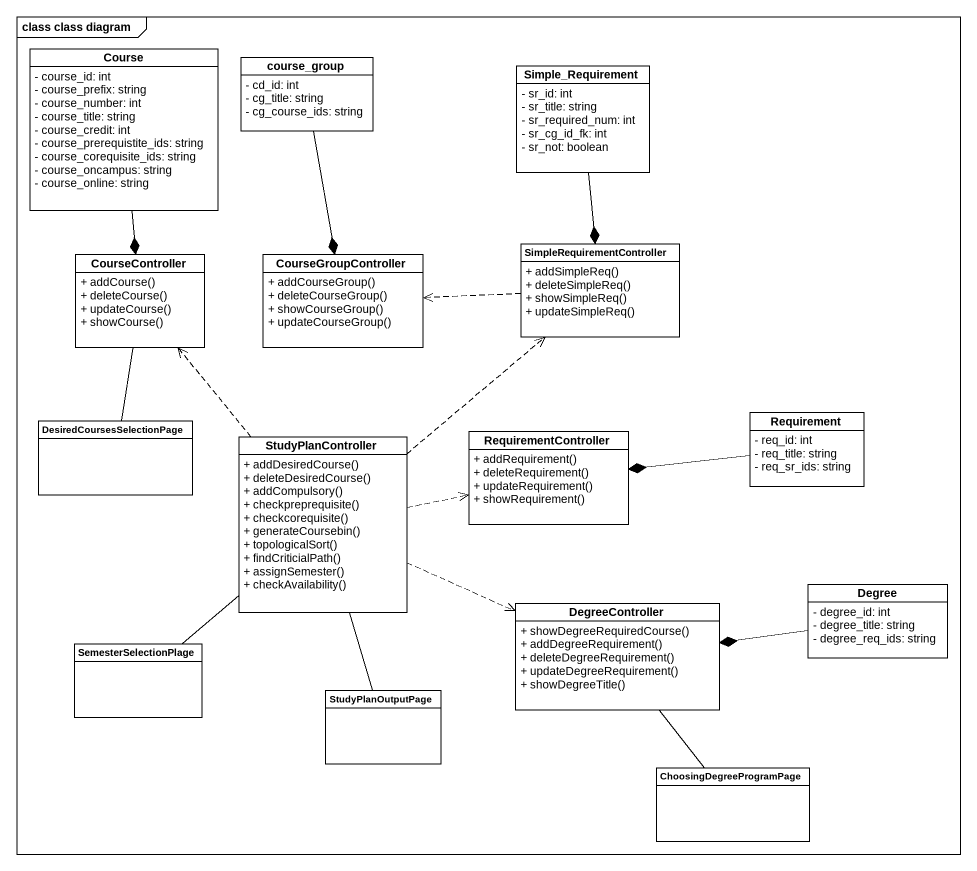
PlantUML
@startuml
mainframe class class diagram
hide circle
hide empty members
skinparam classAttributeIconSize 0
class Course {
  - course_id: int
  - course_prefix: string
  - course_number: int
  - course_title: string
  - course_credit: int
  - course_prerequistite_ids: string
  - course_corequisite_ids: string
  - course_oncampus: string
  - course_online: string
}
class course_group {
  - cd_id: int
  - cg_title: string
  - cg_course_ids: string
}
class Simple_Requirement {
  - sr_id: int
  - sr_title: string
  - sr_required_num: int
  - sr_cg_id_fk: int
  - sr_not: boolean
}
class CourseController {
  + addCourse()
  + deleteCourse()
  + updateCourse()
  + showCourse()
}
class CourseGroupController {
  + addCourseGroup()
  + deleteCourseGroup()
  + showCourseGroup()
  + updateCourseGroup()
}
class SimpleRequirementController {
  + addSimpleReq()
  + deleteSimpleReq()
  + showSimpleReq()
  + updateSimpleReq()
}
class Requirement {
  - req_id: int
  - req_title: string
  - req_sr_ids: string
}
class DesiredCoursesSelectionPage
class StudyPlanController {
  + addDesiredCourse()
  + deleteDesiredCourse()
  + addCompulsory()
  + checkpreprequisite()
  + checkcorequisite()
  + generateCoursebin()
  + topologicalSort()
  + findCriticialPath()
  + assignSemester()
  + checkAvailability()
}
class RequirementController {
  + addRequirement()
  + deleteRequirement()
  + updateRequirement()
  + showRequirement()
}
class DegreeController {
  + showDegreeRequiredCourse()
  + addDegreeRequirement()
  + deleteDegreeRequirement()
  + updateDegreeRequirement()
  + showDegreeTitle()
}
class Degree {
  - degree_id: int
  - degree_title: string
  - degree_req_ids: string
}
class SemesterSelectionPlage
class StudyPlanOutputPage
class ChoosingDegreeProgramPage
Course --* CourseController
course_group --* CourseGroupController
Simple_Requirement --* SimpleRequirementController
CourseController -- DesiredCoursesSelectionPage
SimpleRequirementController .left.> CourseGroupController
Requirement -left-* RequirementController
StudyPlanController .up.> CourseController
StudyPlanController .up.> SimpleRequirementController
StudyPlanController .right.> RequirementController
StudyPlanController .right.> DegreeController
StudyPlanController -- SemesterSelectionPlage
StudyPlanController -- StudyPlanOutputPage
DegreeController -- ChoosingDegreeProgramPage
Degree -left-* DegreeController
@enduml
